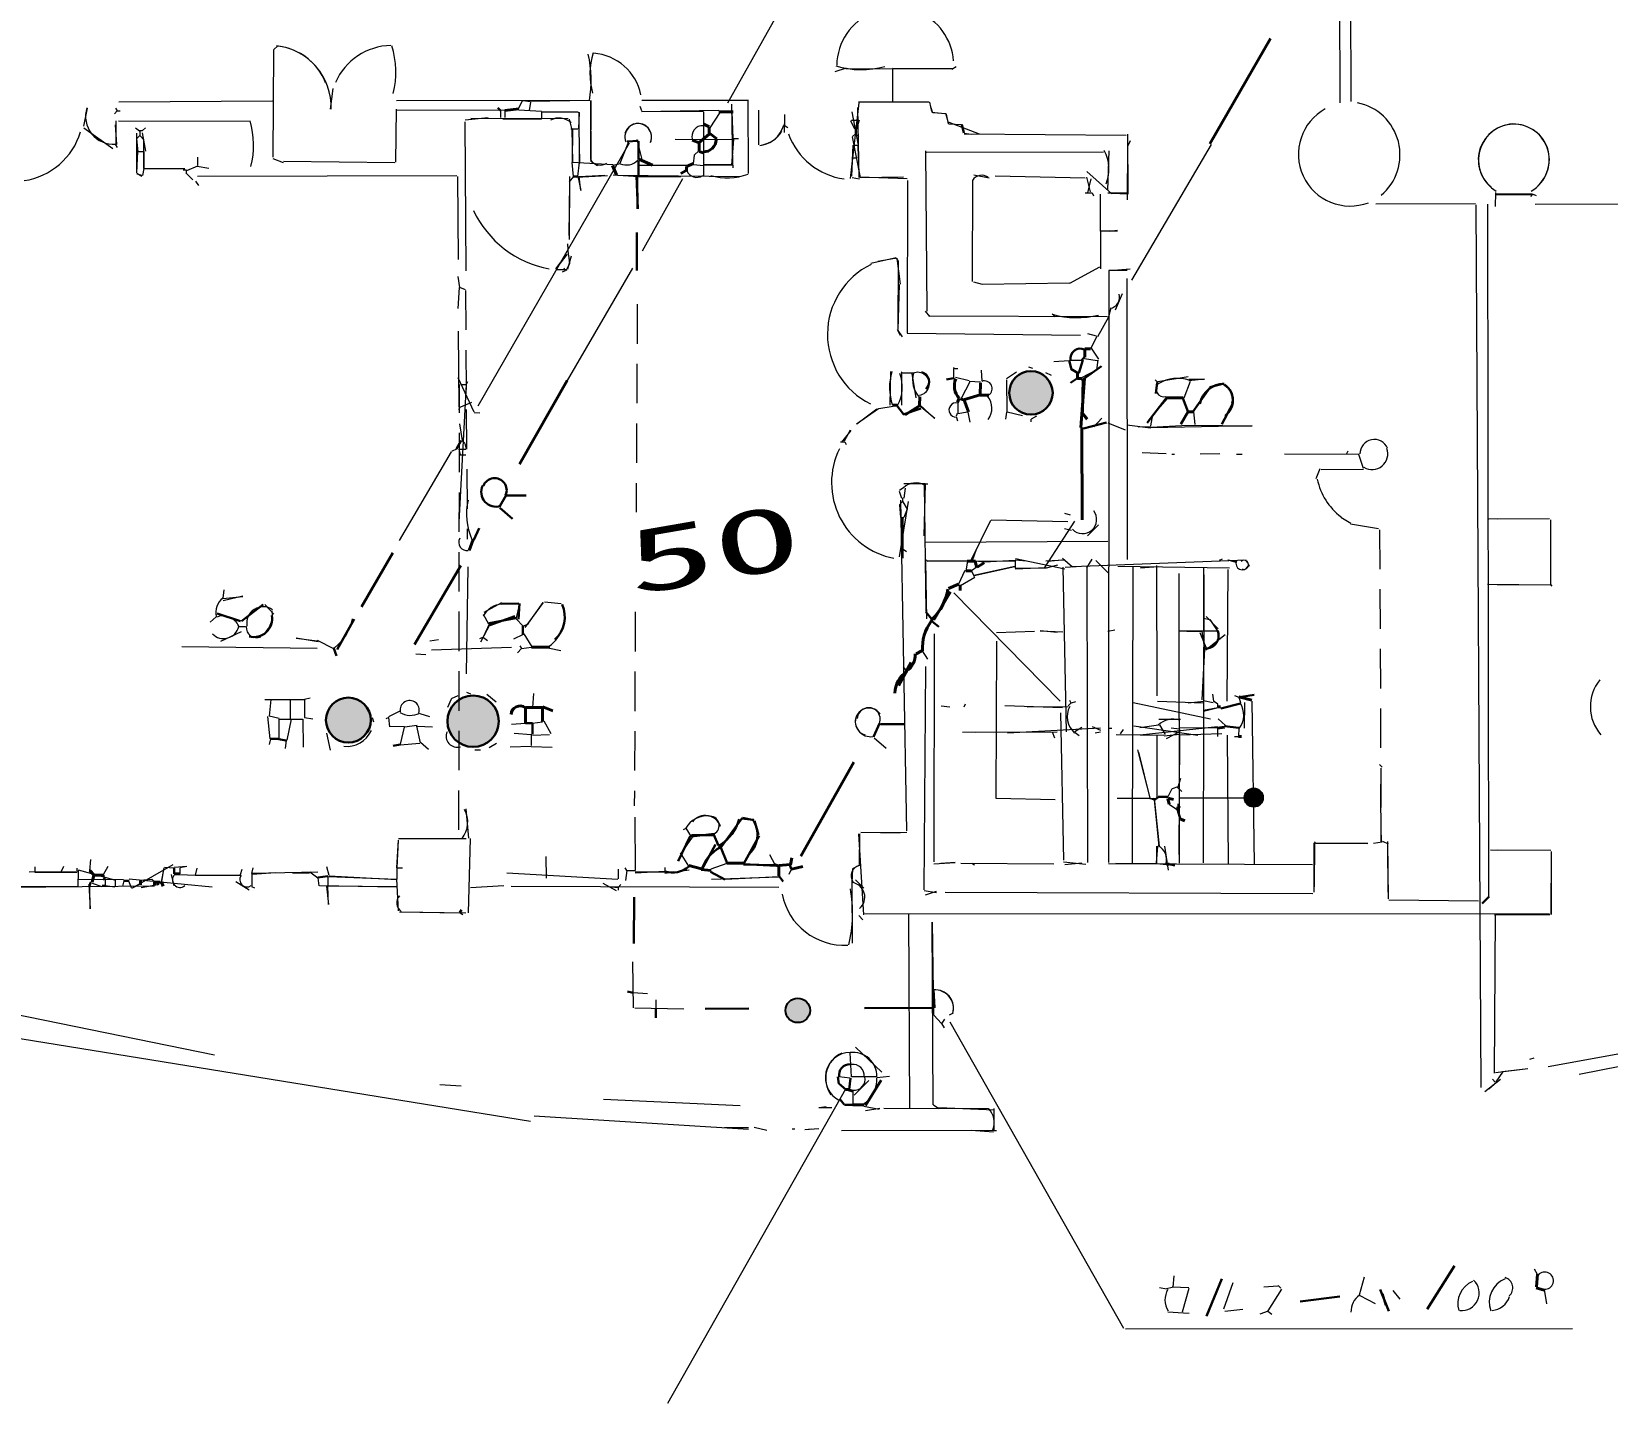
# Model space of a CAD drawing. Header units: millimetres. Extents: x -22015 to 140060, y -26591 to 87788.
# Drawn here: x 39176 to 58120, y -1173 to 15323 of the extents above; entities that cross this region are included whole.
import ezdxf

# ---------------------------------------------------------------- set-up
doc = ezdxf.new("R2010")
doc.units = ezdxf.units.MM
doc.linetypes.add('DASHED', pattern=[716.562987, 474.532405, -242.030582])
for name, color, linetype, lineweight in [('A_DASHED', 8, 'DASHED', 15), ('A_MED', 9, 'CONTINUOUS', 20), ('A_THIN', 8, 'CONTINUOUS', 15), ('CHECK', 2, 'CONTINUOUS', 35), ('P_DASHED', 200, 'DASHED', 25), ('P_NOMARK', 6, 'CONTINUOUS', 35), ('P_R', 5, 'CONTINUOUS', 40), ('P_SIZE', 140, 'CONTINUOUS', 13), ('SYM', 4, 'CONTINUOUS', 25), ('TEXT_SHAPE', 7, 'CONTINUOUS', 30)]:
    doc.layers.add(name, color=color, linetype=linetype, lineweight=lineweight)
doc.styles.add('JP', font='msgothic.ttc')

msp = doc.modelspace()

# ---------------------------------------------------------------- hatches: boundary and pattern name
at = {"layer": 'SYM'}
h = msp.add_hatch(color=7, dxfattribs=at)
h.dxf.hatch_style = 1
edge = h.paths.add_edge_path()
edge.add_arc((53868, 6112), 111, 0, 360)
h = msp.add_hatch(color=7, dxfattribs=at)
h.dxf.hatch_style = 1
edge = h.paths.add_edge_path()
edge.add_arc((48387, 3553), 147, 0, 360)
at = {"layer": 'TEXT_SHAPE'}
h = msp.add_hatch(color=7, dxfattribs=at)
h.dxf.hatch_style = 1
edge = h.paths.add_edge_path()
edge.add_arc((51190, 10978), 261, 0, 360)
h = msp.add_hatch(color=7, dxfattribs=at)
h.dxf.hatch_style = 1
edge = h.paths.add_edge_path()
edge.add_arc((42985, 7044), 270, 0, 360)
h = msp.add_hatch(color=7, dxfattribs=at)
h.dxf.hatch_style = 1
edge = h.paths.add_edge_path()
edge.add_arc((44484, 7030), 309, 0, 360)

# ---------------------------------------------------------------- linework, layer by layer
at = {"layer": 'A_DASHED', "lineweight": 15}
for p, q in [((44392, 12210), (44414, 9219)), ((44314, 5724), (44321, 11079)), ((55381, 9333), (55398, 5582))]:
    msp.add_line(p, q, dxfattribs=at)
at = {"layer": 'A_MED', "lineweight": 20}
for p, q in [((42136, 15151), (42085, 15101)), ((49525, 14863), (49524, 14479)), ((42797, 14637), (42765, 14388)), ((39846, 14403), (39803, 14185)), ((42075, 14485), (40224, 14474)), ((45086, 14495), (45171, 14480)), ((45899, 14492), (45897, 13783)), ((45897, 14492), (45898, 13766)), ((46490, 14425), (46510, 14375)), ((47605, 13717), (47595, 14450)), ((47786, 14490), (47789, 13616)), ((49021, 13555), (49125, 14465)), ((44865, 14377), (43565, 14373)), ((44401, 12447), (44387, 14237)), ((45627, 14273), (44458, 14278)), ((45034, 14381), (45306, 14365)), ((45306, 14357), (45305, 14272)), ((45640, 14270), (45668, 14156)), ((46508, 14366), (47254, 14360)), ((47440, 14372), (46509, 14359)), ((47254, 14358), (47252, 13581)), ((47451, 14351), (47331, 14166)), ((47596, 14358), (47605, 14038)), ((49997, 14352), (50151, 14339)), ((50201, 14212), (50354, 14207)), ((40507, 14105), (40545, 13883)), ((46454, 14023), (46514, 13785)), ((47609, 14020), (46914, 14023)), ((47613, 14029), (47590, 13718)), ((52352, 14087), (52353, 13367)), ((47141, 13835), (47131, 13734)), ((47198, 13889), (47142, 13837)), ((49065, 13955), (49099, 13955)), ((53355, 13964), (52397, 12334)), ((46252, 13734), (46168, 13714)), ((47252, 13723), (47603, 13724)), ((47252, 13720), (47608, 13720)), ((40444, 13614), (40508, 13596)), ((45645, 13512), (45634, 12870)), ((45691, 13581), (45639, 13515)), ((45642, 13580), (45640, 12824)), ((46168, 13602), (46472, 13582)), ((46472, 13581), (46980, 13581)), ((49704, 11696), (49710, 13533)), ((51857, 13572), (51902, 13394)), ((52031, 12471), (52024, 13366)), ((52113, 13383), (52346, 13383)), ((56776, 13364), (57225, 13365)), ((52027, 12927), (52230, 12927)), ((49620, 12285), (49582, 12600)), ((45616, 12457), (45478, 12459)), ((46400, 12477), (45613, 11128)), ((50500, 12315), (50602, 12284)), ((51656, 12296), (52017, 12495)), ((52127, 12450), (52126, 11998)), ((52352, 8975), (52348, 12353)), ((49606, 12283), (49590, 11742)), ((50602, 12284), (51652, 12300)), ((52285, 12169), (52202, 11973)), ((49920, 11960), (49971, 11898)), ((52150, 11997), (52123, 11893)), ((49582, 11741), (49641, 11654)), ((49702, 11697), (51786, 11673)), ((51980, 11656), (51907, 11507)), ((51667, 11373), (51802, 11373)), ((51834, 11392), (51987, 11366)), ((51914, 11515), (52002, 11382)), ((51992, 11373), (51979, 11254)), ((49502, 11236), (49492, 10832)), ((49631, 11233), (49647, 11216)), ((49633, 11219), (49632, 10830)), ((49650, 11219), (49769, 11219)), ((49756, 11213), (49805, 10920)), ((50592, 11253), (50600, 11118)), ((51650, 11365), (51464, 11352)), ((51974, 11250), (51798, 11161)), ((50281, 11168), (50448, 11127)), ((50457, 11113), (50350, 10912)), ((50446, 11121), (50582, 11110)), ((53081, 11171), (52715, 11110)), ((53104, 11115), (53026, 10916)), ((49848, 10830), (50033, 10673)), ((49856, 10834), (50031, 10671)), ((50310, 10865), (50310, 10730)), ((52826, 10911), (52656, 10713)), ((50289, 10695), (50305, 10644)), ((50302, 10732), (50290, 10697)), ((50433, 10748), (50457, 10628)), ((50894, 10748), (50882, 10663)), ((52651, 10715), (52626, 10581)), ((53145, 10750), (53159, 10598)), ((52631, 10562), (53850, 10587)), ((53003, 10583), (52631, 10562)), ((53003, 10585), (53494, 10591)), ((43598, 9202), (44225, 10269)), ((44292, 10307), (44224, 10272)), ((53662, 10243), (53730, 10243)), ((55128, 10241), (55185, 10075)), ((54661, 10064), (54616, 9944)), ((55187, 10057), (54678, 10053)), ((49646, 9716), (49646, 9665)), ((52003, 9393), (51868, 9258)), ((55031, 9404), (55367, 9346)), ((57433, 9453), (57436, 8669)), ((50533, 9095), (50483, 8959)), ((49929, 8970), (49946, 8953)), ((50427, 8956), (50406, 8838)), ((50999, 8962), (50626, 8943)), ((50394, 8843), (50314, 8672)), ((50995, 8891), (50505, 8781)), ((50995, 8887), (50506, 8777)), ((50999, 8863), (51371, 8877)), ((50999, 8870), (51371, 8873)), ((56677, 8677), (57436, 8669)), ((57433, 8673), (57450, 8656)), ((53295, 8290), (53442, 8142)), ((42610, 7906), (40984, 7925)), ((44944, 7916), (43983, 7884)), ((49882, 7877), (49948, 7775)), ((53385, 7274), (53435, 7238)), ((53439, 7190), (53265, 7147)), ((53435, 7190), (53265, 7161)), ((49306, 6832), (49449, 6706)), ((52427, 6977), (53194, 6861)), ((52721, 6983), (52500, 6952)), ((52702, 6864), (52704, 6120)), ((52702, 6860), (52702, 6104)), ((52975, 6932), (52975, 6881)), ((53483, 6880), (52980, 6861)), ((53563, 5315), (53551, 6863)), ((52987, 6341), (52956, 6239)), ((52618, 6105), (52667, 6085)), ((52669, 6104), (52729, 5530)), ((52670, 6087), (52725, 5530)), ((52955, 6242), (52887, 6219)), ((52952, 6235), (53003, 6184)), ((53854, 6105), (52973, 6104)), ((46428, 5878), (46431, 5236)), ((46428, 5878), (46431, 5236)), ((52851, 6032), (52952, 5964)), ((52956, 6036), (52956, 6003)), ((47043, 5742), (47010, 5724)), ((47042, 5743), (47107, 5640)), ((43585, 5600), (43565, 5268)), ((43585, 5600), (43566, 5267)), ((44449, 5621), (44425, 4726)), ((47118, 5637), (46988, 5454)), ((49179, 4704), (49121, 5678)), ((54595, 4974), (54594, 5565)), ((55474, 5584), (55485, 4896)), ((39884, 5366), (39872, 5230)), ((46972, 5448), (47073, 5286)), ((47534, 5319), (47341, 5250)), ((48046, 5426), (48112, 5308)), ((52699, 5319), (52818, 5307)), ((56715, 5484), (57438, 5481)), ((57443, 5466), (57441, 4706)), ((39147, 5221), (39730, 5224)), ((39215, 5216), (39723, 5216)), ((40282, 5122), (39740, 5126)), ((40045, 5180), (40044, 5146)), ((40484, 5121), (40620, 5133)), ((40623, 5132), (40657, 5099)), ((40762, 5248), (40734, 5079)), ((40768, 5266), (40736, 5096)), ((40853, 5187), (40886, 5050)), ((40959, 5187), (41145, 5178)), ((41146, 5181), (41684, 5181)), ((41146, 5181), (41688, 5181)), ((41704, 5249), (41686, 5182)), ((41836, 5267), (41820, 5199)), ((42722, 5283), (42752, 5181)), ((42738, 5165), (42738, 5047)), ((43568, 5267), (43568, 5132)), ((46228, 5253), (46228, 5135)), ((46310, 5269), (46328, 5235)), ((46330, 5236), (46431, 5236)), ((47082, 5238), (46790, 5199)), ((47515, 5133), (48159, 5162)), ((48311, 5255), (48278, 5187)), ((49129, 5298), (49046, 5256)), ((49080, 5122), (49179, 5023)), ((40027, 5061), (40061, 5061)), ((41634, 5105), (41794, 5002)), ((41822, 5044), (41855, 5027)), ((49908, 4997), (50056, 4973)), ((43601, 4739), (44329, 4727)), ((44328, 4726), (44362, 4708)), ((56771, 4701), (56759, 2797)), ((56763, 4702), (57428, 4707)), ((46414, 3586), (46405, 4139)), ((50023, 3804), (50034, 3585)), ((46410, 3770), (46580, 3757)), ((46681, 3682), (46681, 3581)), ((46427, 3585), (47019, 3571)), ((50018, 3588), (49831, 3575)), ((49033, 2756), (49017, 3043)), ((49081, 3110), (49397, 2809)), ((49338, 2756), (49033, 2756)), ((49240, 2709), (49065, 2535)), ((48959, 2607), (46820, -1173)), ((49049, 2587), (49049, 2418)), ((49201, 2349), (49372, 2379)), ((50743, 2374), (50742, 2115)), ((50742, 2110), (50776, 2110))]:
    msp.add_line(p, q, dxfattribs=at)
at = {"layer": 'A_MED', "lineweight": 15}
msp.add_line((44405, 7599), (44425, 8886), dxfattribs=at)
at = {"layer": 'A_MED', "lineweight": 20}
for centre, radius, start, end in [((40821, 13954), 1025, 345.6097, 16.6521), ((45517, 14063), 220, 47.7917, 117.7548), ((46469, 14057), 160, 335.6912, 202.548), ((46466, 14052), 164, 337.5797, 162.1712), ((55027, 13847), 622, 118.7241, 290.7388), ((56994, 13782), 427, 312.739, 230.1511), ((47242, 14064), 127, 85.2551, 199.2822), ((46325, 13910), 192, 247.6573, 315.7335), ((50167, 11045), 677, 163.7089, 198.625), ((49180, 11050), 464, 331.3469, 20.4627), ((50069, 11133), 302, 163.9553, 222.877), ((49828, 11087), 139, 278.8966, 114.3147), ((50632, 11031), 91.7, 301.9288, 110.9262), ((52786, 11025), 92.6, 131.5596, 286.3999), ((52952, 10716), 437, 71.2844, 121.3081), ((50290, 10772), 86, 78.0796, 271.6304), ((50496, 10793), 224, 322.4235, 40.0296), ((55290, 10247), 190, 238.9438, 19.3521), ((55374, 10093), 758, 191.5845, 232.8973), ((49264, 7031), 187, 169.6053, 285.3427), ((49242, 7025), 164, 35.5365, 254.6272), ((49240, 7055), 138, 337.5636, 176.9862), ((47305, 5584), 311, 88.2864, 148.5984), ((47275, 5704), 193, 18.0381, 142.9124), ((47330, 5777), 112, 296.8132, 97.7113), ((40961, 5123), 90.9, 133.1378, 310.1692), ((41766, 5125), 87.1, 144.2303, 305.8163), ((50037, 3578), 222, 344.2929, 94.5846), ((50038, 3580), 221, 343.9168, 72.4978), ((49022, 2745), 304, 91.0937, 244.1517), ((49058, 2736), 336, 114.9547, 215.6693), ((49053, 2764), 284, 358.3935, 97.4994), ((49048, 2766), 139, 355.8998, 95.9377), ((49064, 2724), 132, 264.0932, 12.841), ((48992, 2722), 347, 302.2793, 2.8628)]:
    msp.add_arc(centre, radius, start, end, dxfattribs=at)
at = {"layer": 'A_THIN', "lineweight": 15}
for p, q in [((48796, 16700), (47541, 14461)), ((55028, 16731), (55033, 14480)), ((54897, 16528), (54902, 14467)), ((42081, 13813), (42091, 15097)), ((48967, 14881), (48834, 14840)), ((48966, 14879), (50237, 14875)), ((49525, 14867), (49524, 14580)), ((50254, 14874), (49525, 14878)), ((50289, 14900), (50238, 14866)), ((40187, 14401), (40205, 14368)), ((45886, 14492), (43565, 14488)), ((45079, 14495), (45026, 14395)), ((45174, 14474), (45157, 14373)), ((45882, 14495), (45170, 14483)), ((47796, 14494), (46513, 14495)), ((49126, 13566), (49109, 14411)), ((49118, 14479), (49965, 14479)), ((49970, 14475), (49994, 14360)), ((49988, 14409), (50007, 14347)), ((40207, 14369), (40173, 14335)), ((40189, 14250), (40188, 13963)), ((40207, 14369), (40240, 14369)), ((40220, 14248), (41799, 14244)), ((43557, 13752), (43562, 14389)), ((44666, 14286), (44388, 14258)), ((44814, 14373), (44814, 14289)), ((44840, 14272), (45305, 14272)), ((44865, 14373), (44865, 14289)), ((44865, 14275), (45305, 14271)), ((45306, 14360), (45746, 14355)), ((45306, 14357), (45746, 14356)), ((45761, 14351), (45753, 14154)), ((45764, 13749), (45761, 14352)), ((49022, 14254), (49070, 14152)), ((49032, 14259), (49117, 14259)), ((49115, 13956), (49039, 14357)), ((49124, 14257), (49092, 14155)), ((50015, 14349), (50168, 14336)), ((50162, 14342), (50199, 14214)), ((50172, 14328), (50196, 14214)), ((50572, 14089), (50207, 14229)), ((39804, 14165), (40155, 13916)), ((40180, 14200), (40197, 13964)), ((40425, 14164), (40474, 14129)), ((40439, 14031), (40453, 13878)), ((40474, 14068), (40440, 14034)), ((40443, 13626), (40442, 14100)), ((40477, 14132), (40511, 14132)), ((40477, 14132), (40477, 14099)), ((40477, 14099), (40477, 14065)), ((40481, 14069), (40531, 14018)), ((40545, 14166), (40511, 14132)), ((45661, 14154), (45745, 14154)), ((45671, 14154), (45680, 13749)), ((45678, 14154), (45677, 13749)), ((45755, 14155), (45764, 13749)), ((47609, 14038), (47676, 14038)), ((49142, 13568), (49043, 14055)), ((49080, 14093), (49046, 14059)), ((49085, 14093), (49119, 14059)), ((50358, 14205), (50384, 14107)), ((50386, 14102), (50471, 14088)), ((50386, 14093), (52335, 14076)), ((40186, 13962), (40204, 13929)), ((40449, 13879), (40440, 13626)), ((40459, 13879), (40527, 13879)), ((40526, 13676), (40527, 14014)), ((40527, 13879), (40526, 13676)), ((44545, 10821), (46365, 13986)), ((46353, 13997), (46247, 13735)), ((49047, 13955), (49031, 13584)), ((49109, 13955), (49112, 13803)), ((49944, 11962), (49928, 13888)), ((49933, 13874), (52063, 13878)), ((52125, 13890), (52109, 13417)), ((52349, 13299), (52355, 13941)), ((52384, 14009), (52350, 13942)), ((40515, 13591), (40530, 13676)), ((40526, 13678), (41001, 13674)), ((40531, 13676), (41018, 13677)), ((41001, 13660), (41035, 13660)), ((41035, 13660), (41035, 13626)), ((41173, 13704), (41038, 13650)), ((41169, 13706), (41306, 13679)), ((41171, 13812), (41170, 13711)), ((42079, 13797), (42201, 13749)), ((42204, 13763), (43542, 13750)), ((45673, 13749), (45686, 13579)), ((46168, 13720), (45677, 13750)), ((45761, 13749), (45739, 13581)), ((45901, 13764), (45980, 13713)), ((46473, 13716), (47049, 13716)), ((46642, 13718), (47049, 13713)), ((47133, 13725), (47252, 13713)), ((47608, 13717), (47608, 13683)), ((49048, 13803), (49099, 13803)), ((40444, 13621), (40504, 13584)), ((41031, 13623), (41115, 13538)), ((41149, 13522), (41185, 13473)), ((41170, 13584), (44287, 13593)), ((44310, 12582), (44301, 13579)), ((45729, 13571), (46099, 13593)), ((45745, 13583), (45780, 13412)), ((45756, 13579), (45777, 13411)), ((46066, 13592), (45761, 13576)), ((47692, 13576), (46218, 13592)), ((47000, 13553), (46517, 12681)), ((49039, 13568), (49129, 13553)), ((49132, 13574), (49703, 13555)), ((49657, 13570), (49132, 13562)), ((50486, 13534), (50485, 12318)), ((50504, 13601), (50689, 13562)), ((50758, 13588), (51842, 13564)), ((52163, 13372), (51862, 13639)), ((51909, 13552), (51868, 13385)), ((51842, 13383), (51876, 13383)), ((51876, 13383), (51927, 13383)), ((51924, 13382), (51942, 13348)), ((52164, 13380), (52350, 13370)), ((56772, 13388), (56771, 13219)), ((56771, 13376), (57212, 13371)), ((57215, 13370), (57197, 13336)), ((57213, 13373), (57262, 13353)), ((63920, 13262), (57250, 13243)), ((56534, 13251), (55335, 13248)), ((56601, 2628), (56541, 13240)), ((56679, 13248), (56691, 4925)), ((52230, 12931), (52128, 12917)), ((45619, 12770), (45628, 12634)), ((45606, 12646), (45476, 12468)), ((45611, 12643), (45529, 12539)), ((45643, 12531), (45597, 12444)), ((45663, 12622), (45617, 12465)), ((45629, 12635), (45643, 12533)), ((49568, 12604), (49264, 12534)), ((49351, 12561), (49554, 12599)), ((49555, 12607), (49589, 12573)), ((49594, 12570), (49589, 11742)), ((44299, 12379), (44320, 12245)), ((45589, 12446), (45556, 12429)), ((45573, 12483), (45591, 12450)), ((52125, 12437), (52122, 5330)), ((52127, 12454), (52347, 12454)), ((52382, 12467), (52132, 12446)), ((44317, 12244), (44300, 11992)), ((44320, 12251), (44389, 12220)), ((52109, 11894), (49974, 11902)), ((51445, 11927), (51479, 11893)), ((52121, 11890), (51989, 11651)), ((44317, 10809), (44309, 11720)), ((49582, 11741), (49616, 11674)), ((51870, 11691), (51973, 11663)), ((50257, 11284), (50274, 11267)), ((50260, 11270), (50260, 11152)), ((50277, 11270), (50311, 11270)), ((51017, 11228), (50896, 11147)), ((51159, 11291), (51210, 11275)), ((51364, 11225), (51431, 11191)), ((44498, 10748), (44306, 11160)), ((44400, 11079), (44314, 9424)), ((44331, 11079), (44398, 11079)), ((44418, 11111), (44400, 11078)), ((50895, 11135), (50901, 10747)), ((52682, 11137), (52716, 11104)), ((53275, 11142), (53089, 11125)), ((53275, 11138), (53089, 11138)), ((44328, 10809), (44310, 10776)), ((44464, 10862), (44331, 10806)), ((49533, 10816), (49361, 10785)), ((44499, 10741), (44566, 10737)), ((49359, 10788), (49094, 10604)), ((49338, 10781), (49096, 10602)), ((50428, 10746), (50310, 10726)), ((50904, 10751), (51087, 10707)), ((51190, 10663), (51190, 10629)), ((51258, 10698), (51191, 10662)), ((52043, 10675), (51945, 10571)), ((52115, 10619), (52323, 10533)), ((44320, 10607), (44353, 10404)), ((49023, 10524), (48913, 10386)), ((49018, 10528), (48944, 10396)), ((52344, 10595), (52626, 10557)), ((52630, 10572), (52477, 10566)), ((53494, 10583), (53850, 10583)), ((44311, 10302), (44396, 10302)), ((44312, 10302), (44330, 10235)), ((44328, 10234), (44396, 10234)), ((44350, 10407), (44384, 10374)), ((44383, 10370), (44399, 10303)), ((48902, 10390), (48953, 10391)), ((48951, 10389), (48968, 10356)), ((52815, 10247), (52527, 10259)), ((52883, 10242), (52917, 10242)), ((53459, 10244), (53222, 10240)), ((54238, 10247), (55136, 10241)), ((54999, 10279), (54981, 10246)), ((49917, 9885), (49663, 9884)), ((49919, 9885), (49903, 9260)), ((49929, 8348), (49910, 9880)), ((49917, 9885), (49951, 9885)), ((49605, 9798), (49634, 9711)), ((49712, 9674), (49606, 9007)), ((49660, 9839), (49608, 9806)), ((49643, 9668), (49609, 9634)), ((49699, 5712), (49624, 9690)), ((49649, 9667), (49700, 9582)), ((49678, 9832), (49661, 9713)), ((49608, 9631), (49622, 9478)), ((49628, 9479), (49662, 9479)), ((49700, 9579), (49663, 9479)), ((51593, 9531), (51661, 9513)), ((54914, 9484), (55033, 9412)), ((50475, 8974), (50707, 9448)), ((51635, 9429), (50712, 9447)), ((51358, 8880), (51717, 9436)), ((51593, 9347), (51677, 9327)), ((56692, 9465), (57421, 9467)), ((56794, 9465), (57421, 9467)), ((57433, 9453), (57436, 8676)), ((49643, 9106), (49692, 9070)), ((52113, 9191), (49921, 9180)), ((49921, 8955), (49935, 8262)), ((49942, 8953), (50999, 8957)), ((50423, 8956), (49949, 8956)), ((50525, 8960), (50627, 8946)), ((50999, 8957), (50999, 8872)), ((51000, 8969), (51135, 8958)), ((51596, 8860), (51005, 8982)), ((51596, 8965), (51368, 8955)), ((51507, 8905), (51372, 8870)), ((51559, 8968), (51389, 8952)), ((51691, 8882), (51567, 8985)), ((53777, 8968), (51694, 8888)), ((51922, 8980), (51858, 8876)), ((51970, 8963), (52123, 8812)), ((53488, 8979), (53454, 8961)), ((53556, 8972), (53654, 8941)), ((53556, 8969), (53658, 8956)), ((53783, 8957), (53813, 8895)), ((50514, 8758), (50344, 8657)), ((50542, 8887), (50474, 8837)), ((50474, 8838), (50506, 8770)), ((51572, 8881), (51615, 6901)), ((51796, 8890), (51600, 8879)), ((51874, 5330), (51866, 8873)), ((53575, 8872), (52235, 8891)), ((52415, 8895), (52405, 5327)), ((52506, 8873), (52717, 8890)), ((52707, 7337), (52704, 8901)), ((52974, 5322), (52972, 8806)), ((53268, 8790), (53261, 5327)), ((53267, 8114), (53269, 8874)), ((53550, 7273), (53560, 8854)), ((50264, 8575), (51540, 7273)), ((56792, 8673), (57436, 8670)), ((53268, 8270), (53336, 8254)), ((53341, 8254), (53429, 8121)), ((50027, 5341), (50030, 8082)), ((50773, 6102), (50778, 7994)), ((51234, 8111), (50776, 8095)), ((51301, 8122), (51505, 8101)), ((51301, 8119), (51572, 8106)), ((52200, 8125), (52115, 8110)), ((53419, 8114), (52970, 8114)), ((53063, 8114), (53250, 8114)), ((53219, 8098), (53300, 7902)), ((53244, 8113), (53275, 7894)), ((53526, 8070), (53291, 7884)), ((53275, 7895), (53245, 7287)), ((49653, 7686), (49689, 7637)), ((49908, 5003), (49928, 7689)), ((50111, 7215), (50213, 7202)), ((50399, 7234), (50381, 7201)), ((50875, 7220), (51570, 7195)), ((51146, 7204), (51638, 7209)), ((51672, 7251), (51638, 7217)), ((51652, 7284), (51670, 7250)), ((51724, 7264), (51673, 7248)), ((53349, 7055), (52418, 7252)), ((52709, 7270), (53264, 7251)), ((53266, 7269), (53078, 7246)), ((53263, 7279), (53379, 7254)), ((53372, 7355), (53386, 7270)), ((53433, 7236), (53433, 7202)), ((53638, 7339), (53687, 7319)), ((53688, 7321), (53722, 7321)), ((53689, 7321), (53707, 7254)), ((53755, 7257), (53754, 6945)), ((53843, 7270), (53872, 5315)), ((51584, 5359), (51547, 7133)), ((52986, 7050), (52726, 7050)), ((53440, 7058), (53530, 6981)), ((50769, 6897), (50366, 6894)), ((51504, 6897), (50519, 6894)), ((52027, 6946), (50909, 6887)), ((51443, 6901), (51474, 6832)), ((51802, 6954), (51719, 6901)), ((51720, 6895), (51769, 6859)), ((51925, 6965), (52024, 6921)), ((52024, 6899), (51961, 6886)), ((52128, 6948), (52162, 6948)), ((52213, 6871), (52789, 6863)), ((52297, 6931), (52264, 6880)), ((53431, 6962), (52501, 6862)), ((52734, 6989), (52802, 6871)), ((52976, 6870), (52790, 6850)), ((52975, 6904), (52815, 6818)), ((52874, 6952), (52976, 6938)), ((52970, 5428), (52979, 6864)), ((53433, 6949), (52980, 6948)), ((53433, 6949), (53432, 6881)), ((53432, 6881), (53432, 6848)), ((53636, 6848), (53686, 6848)), ((53687, 6949), (53686, 6848)), ((52469, 6688), (52622, 6092)), ((52483, 6657), (52618, 6104)), ((55379, 6512), (55413, 6478)), ((55392, 6275), (55396, 5582)), ((51482, 6085), (50771, 6103)), ((52617, 6103), (52227, 6100)), ((52405, 6103), (52666, 6104)), ((52885, 6218), (52837, 6121)), ((44398, 5977), (44428, 5625)), ((52956, 6003), (52989, 6003)), ((49617, 5683), (49143, 5692)), ((49697, 5692), (49143, 5687)), ((44349, 5618), (43586, 5616)), ((44399, 5617), (43586, 5616)), ((49130, 5678), (49123, 5306)), ((52712, 5530), (52695, 5327)), ((52700, 5529), (52699, 5322)), ((52843, 5241), (52798, 5529)), ((54598, 5565), (54593, 5041)), ((54595, 5579), (54612, 5562)), ((54608, 5567), (55241, 5562)), ((54614, 5566), (55241, 5563)), ((55412, 5576), (55309, 5562)), ((55414, 5589), (55483, 5558)), ((55477, 5549), (55480, 4975)), ((45357, 5404), (45363, 5144)), ((50024, 5316), (50278, 5331)), ((50278, 5331), (50108, 5321)), ((50345, 5325), (51463, 5315)), ((50479, 5323), (50513, 5305)), ((51579, 5339), (51851, 5312)), ((51800, 5325), (51597, 5305)), ((52123, 5321), (54576, 5307)), ((52699, 5315), (52209, 5321)), ((56800, 5484), (57438, 5481)), ((57444, 5466), (57439, 4706)), ((39215, 5280), (39215, 5229)), ((39561, 5285), (39530, 5216)), ((39723, 5264), (39723, 5230)), ((39739, 5044), (39740, 5230)), ((40177, 5120), (39743, 5241)), ((40093, 5282), (40039, 5183)), ((40061, 5129), (40061, 5095)), ((40180, 5129), (40180, 5045)), ((41348, 5036), (40350, 5130)), ((40876, 5303), (40388, 5023)), ((40892, 5264), (40774, 5272)), ((41044, 5283), (40892, 5270)), ((41044, 5285), (40959, 5267)), ((40960, 5265), (40959, 5197)), ((41164, 5265), (41144, 5181)), ((42619, 5214), (41823, 5198)), ((41823, 5198), (41823, 5046)), ((41828, 5191), (42111, 5210)), ((42315, 5209), (42518, 5209)), ((42520, 5218), (42619, 5148)), ((42616, 5148), (42629, 5052)), ((42743, 5165), (43564, 5130)), ((42754, 5170), (43568, 5128)), ((43586, 4749), (43567, 5132)), ((43568, 5267), (43636, 5267)), ((46223, 5128), (44890, 5202)), ((46333, 5236), (46317, 5117)), ((46431, 5218), (46787, 5219)), ((46433, 5208), (46787, 5226)), ((46787, 5270), (46787, 5220)), ((47349, 5132), (48155, 5159)), ((49043, 5256), (49036, 5087)), ((39739, 5045), (38909, 5038)), ((38914, 5034), (40654, 5053)), ((39864, 5073), (39881, 4773)), ((39873, 5044), (39879, 4774)), ((39904, 5082), (40021, 5043)), ((40060, 5057), (40179, 5041)), ((40061, 5095), (40061, 5061)), ((40285, 5111), (40269, 5049)), ((40343, 5110), (40375, 5030)), ((40384, 5025), (40489, 5081)), ((40495, 5031), (40693, 5066)), ((43568, 5036), (42636, 5051)), ((42724, 5046), (42746, 4827)), ((42735, 5047), (42743, 4827)), ((43564, 5039), (42738, 5049)), ((44855, 5052), (44453, 5027)), ((44940, 5046), (48159, 5035)), ((46042, 5084), (46203, 4997)), ((46108, 5042), (46227, 5030)), ((46261, 5067), (46227, 5033)), ((46227, 5033), (46227, 5000)), ((49038, 5087), (49042, 4360)), ((50051, 4983), (49919, 4939)), ((54579, 4954), (50157, 4973)), ((43618, 4737), (44397, 4727)), ((55493, 4883), (56569, 4870)), ((49119, 4694), (49170, 4644)), ((57424, 4709), (49191, 4716)), ((49735, 2368), (49720, 4711)), ((50001, 4615), (50017, 3500)), ((50016, 2419), (50004, 4615)), ((41376, 3017), (37410, 3822)), ((37396, 3484), (45174, 2220)), ((50021, 3498), (50115, 3395)), ((50152, 3450), (50120, 3398)), ((50254, 3519), (50205, 3498)), ((52305, -273), (50217, 3413)), ((61069, 3431), (57778, 2781)), ((50114, 3395), (50147, 3344)), ((59964, 3343), (57406, 2875)), ((57164, 2851), (56774, 2804)), ((57164, 2851), (56859, 2813)), ((57234, 2979), (57183, 2963)), ((44086, 2664), (44341, 2647)), ((48881, 2759), (49017, 2744)), ((49490, 2760), (49337, 2741)), ((56834, 2721), (56646, 2575)), ((56784, 2685), (56695, 2605)), ((56736, 2725), (56770, 2691)), ((56856, 2811), (56776, 2694)), ((46050, 2488), (47693, 2410)), ((45218, 2287), (47794, 2126)), ((48642, 2384), (48795, 2384)), ((48728, 2395), (48643, 2380)), ((49181, 2401), (49367, 2365)), ((50675, 2369), (49421, 2375)), ((50019, 2418), (50082, 2373)), ((50083, 2384), (50751, 2359)), ((47506, 2147), (47794, 2144)), ((47863, 2148), (48015, 2115)), ((48320, 2130), (48353, 2130)), ((48473, 2123), (48639, 2134)), ((48473, 2123), (48557, 2128)), ((50742, 2109), (48912, 2104)), ((50471, 2113), (50740, 2093)), ((52328, -274), (57698, -273))]:
    msp.add_line(p, q, dxfattribs=at)
for centre, radius, start, end in [((49558, 14904), 703, 112.7752, 178.9289), ((49585, 14927), 675, 3.6176, 68.7079), ((43509, 14414), 741, 91.05, 156.4434), ((42038, 14417), 740, 357.724, 83.538), ((42057, 14448), 704, 21.602, 83.2245), ((42514, 14833), 1042, 345.9448, 17.8526), ((44570, 14737), 1334, 349.4422, 13.565), ((46758, 14812), 869, 162.8553, 195.3478), ((45888, 14437), 626, 11.567, 85.8225), ((49151, 15942), 1077, 253.4999, 285.2934), ((40162, 14303), 336, 162.3563, 274.458), ((54990, 13842), 636, 309.8985, 78.7236), ((57003, 13778), 434, 97.7686, 239.3669), ((56982, 13763), 449, 21.6848, 94.8718), ((38967, 14355), 833, 278.3138, 343.2773), ((49061, 14378), 836, 200.0542, 262.0384), ((51659, 13671), 468, 337.6999, 28.422), ((56985, 13780), 434, 300.0726, 19.7134), ((46012, 13853), 137, 211.2405, 306.0033), ((47172, 13697), 128, 201.2294, 304.6119), ((47541, 14272), 708, 253.4994, 290.6362), ((50597, 13465), 130, 52.0244, 148.0661), ((45621, 13702), 1250, 205.0498, 259.8243), ((49680, 11682), 936, 116.0728, 243.2899), ((52124, 12125), 131, 278.2331, 17.2829), ((51741, 12989), 1106, 254.5581, 283.7047), ((49720, 9899), 927, 154.0311, 258.9193), ((55317, 10245), 173, 22.953, 180.2988), ((49806, 9675), 220, 62.0101, 132.0748), ((53730, 8927), 76.2, 155.5995, 335.027), ((53750, 8911), 54.5, 245.8007, 130.0553), ((51892, 7086), 266, 152.5421, 228.0029), ((53477, 7104), 270, 323.5222, 33.2461), ((52897, 6795), 260, 72.8444, 133.1207), ((44098, 5817), 322, 322.2265, 28.0459), ((52634, 5369), 186, 342.2173, 62.5239), ((49155, 5172), 127, 102.6062, 216.4989), ((43692, 4846), 126, 137.0483, 233.9933), ((48947, 5101), 764, 191.2849, 273.0326), ((47444, 4721), 1602, 346.2474, 10.5842), ((49016, 4916), 177, 309.6392, 82.0455), ((50517, 2206), 232, 338.0136, 45.7927)]:
    msp.add_arc(centre, radius, start, end, dxfattribs=at)
at = {"layer": 'CHECK', "lineweight": 30}
for p, q in [((46452, 12449), (46453, 12905)), ((42737, 5169), (42619, 5153)), ((47273, 3572), (47799, 3577))]:
    msp.add_line(p, q, dxfattribs=at)
msp.add_arc((53293, 8059), 153, 266.514, 23.8118, dxfattribs=at)
at = {"layer": 'P_DASHED', "lineweight": 20}
for p, q in [((46458, 12044), (46443, 9544)), ((46434, 8344), (46422, 6013))]:
    msp.add_line(p, q, dxfattribs=at)
at = {"layer": 'P_NOMARK', "lineweight": 30}
for p, q in [((51813, 11370), (51767, 11216)), ((51671, 11269), (51749, 11218)), ((52036, 11299), (51798, 11126)), ((51749, 11155), (51667, 11101)), ((52098, 10624), (51820, 10549))]:
    msp.add_line(p, q, dxfattribs=at)
at = {"layer": 'P_NOMARK', "lineweight": 40}
for p, q in [((51751, 11221), (51751, 11153)), ((45615, 11127), (45043, 10122)), ((51751, 11153), (51802, 11153)), ((51834, 11151), (51790, 10564)), ((51817, 11153), (51810, 10748)), ((51797, 10745), (51866, 10662)), ((51802, 10562), (51807, 9452)), ((44336, 8901), (43781, 7953)), ((49062, 6539), (48423, 5409)), ((48316, 5389), (48300, 5305)), ((48448, 5285), (48312, 5253))]:
    msp.add_line(p, q, dxfattribs=at)
at = {"layer": 'P_R', "lineweight": 40}
msp.add_line((54071, 15240), (53338, 13973), dxfattribs=at)
at = {"layer": 'SYM'}
for centre, radius in [((53868, 6112), 111), ((48387, 3553), 147)]:
    msp.add_circle(centre, radius, dxfattribs=at)
at = {"layer": 'SYM', "lineweight": 30}
msp.add_arc((51783, 11393), 118, 65.0091, 189.6892, dxfattribs=at)
at = {"layer": 'SYM', "lineweight": 15}
for centre, radius, start, end in [((45146, 9520), 741, 166.7342, 204.1446), ((44411, 9183), 99.7, 152.165, 278.9255)]:
    msp.add_arc(centre, radius, start, end, dxfattribs=at)
at = {"layer": 'SYM', "lineweight": 20}
msp.add_arc((51810, 9456), 170, 223.9113, 38.1298, dxfattribs=at)
at = {"layer": 'TEXT_SHAPE', "lineweight": 30}
for p, q in [((44781, 14407), (44814, 14373)), ((49083, 14157), (49083, 14090)), ((50358, 14205), (50384, 14107)), ((46338, 14002), (46467, 14010)), ((46472, 14003), (46473, 13783)), ((46473, 13766), (46472, 13598)), ((45693, 13580), (45744, 13580)), ((46449, 13588), (46464, 13193)), ((46458, 13581), (46460, 13192)), ((51648, 11372), (51672, 11271)), ((51832, 11410), (51802, 11373)), ((50259, 11155), (50174, 11141)), ((52708, 11104), (52692, 10969)), ((53135, 10752), (53341, 11038)), ((53340, 11048), (53508, 11092)), ((49576, 10826), (49658, 10723)), ((49676, 10713), (49855, 10826)), ((52816, 10915), (52585, 10619)), ((53016, 10916), (53080, 10746)), ((53617, 10849), (53483, 10604)), ((49652, 10720), (49867, 10790)), ((53078, 10754), (52992, 10603)), ((44342, 10405), (44285, 10307)), ((44883, 9747), (44804, 9618)), ((44886, 9745), (45123, 9745)), ((44807, 9598), (44956, 9462)), ((49640, 9479), (49646, 9107)), ((49645, 9479), (49644, 8989)), ((44558, 9350), (44494, 9213)), ((43521, 9055), (43144, 8405)), ((50629, 8935), (50545, 8882)), ((41702, 8234), (41960, 8435)), ((45034, 8447), (44831, 8443)), ((45029, 8257), (45042, 8444)), ((49926, 8345), (49996, 8262)), ((41409, 8327), (41688, 8234)), ((43053, 8256), (42849, 7894)), ((44998, 8269), (44678, 8209)), ((44986, 8295), (44687, 8184)), ((45084, 8174), (45084, 8073)), ((50000, 8233), (50083, 8164)), ((42808, 7917), (42842, 7815)), ((53707, 7242), (53472, 7184)), ((53872, 7349), (53721, 7322)), ((42048, 6820), (42150, 6820)), ((45115, 7009), (45200, 7009)), ((45200, 7009), (45199, 6874)), ((49370, 7002), (49302, 6850)), ((49380, 6996), (49668, 6996)), ((49384, 6996), (49553, 6996)), ((53518, 6970), (53687, 6952)), ((42149, 6814), (42234, 6800)), ((43607, 6752), (43522, 6734)), ((52720, 6119), (52671, 6083)), ((52719, 6121), (52837, 6121)), ((52952, 5968), (52988, 5850)), ((47462, 5513), (47715, 5861)), ((47706, 5862), (47858, 5843)), ((47723, 5867), (47858, 5839)), ((47865, 5831), (47915, 5663)), ((47094, 5650), (46950, 5346)), ((47381, 5678), (47110, 5644)), ((47381, 5659), (47110, 5659)), ((47396, 5550), (47229, 5240)), ((47373, 5673), (47433, 5535)), ((47462, 5513), (47538, 5324)), ((47921, 5652), (47739, 5320)), ((47735, 5312), (48133, 5290)), ((47736, 5308), (48108, 5300)), ((48291, 5304), (48307, 5254)), ((52853, 5313), (52921, 5297)), ((40892, 5265), (40892, 5197)), ((47337, 5220), (47510, 5127)), ((48160, 5171), (48210, 5103)), ((39888, 5096), (39871, 5045)), ((40281, 5112), (40349, 5112)), ((40685, 5095), (40697, 5059)), ((46419, 4915), (46418, 4358)), ((56699, 4922), (56614, 4838)), ((46341, 3779), (46409, 3763)), ((46681, 3581), (46680, 3463)), ((50018, 3585), (49188, 3581)), ((48869, 2754), (48882, 2670)), ((48884, 2669), (48965, 2604)), ((49020, 2738), (49004, 2603)), ((49389, 2716), (49201, 2411)), ((48895, 2484), (48945, 2421)), ((48947, 2420), (49049, 2417)), ((56279, 481), (55951, -40)), ((53484, 326), (53298, -121)), ((55389, 198), (55491, -61)), ((54903, 112), (54425, 55)), ((55415, 144), (55455, 11))]:
    msp.add_line(p, q, dxfattribs=at)
at = {"layer": 'TEXT_SHAPE', "lineweight": 40}
for p, q in [((45034, 14394), (44865, 14373)), ((47256, 14211), (47323, 14177)), ((47440, 14359), (47610, 14359)), ((47116, 14018), (47202, 13986)), ((47322, 14087), (47201, 13988)), ((47321, 14173), (47321, 14088)), ((47328, 14098), (47415, 14033)), ((47200, 13881), (47251, 13865)), ((47202, 13987), (47202, 13885)), ((46159, 13712), (46209, 13599)), ((46476, 13790), (46642, 13717)), ((47047, 13651), (46980, 13617)), ((47132, 13737), (47048, 13700)), ((47049, 13699), (47048, 13649)), ((51836, 11508), (51904, 11508)), ((51836, 11508), (51836, 11407)), ((50582, 11101), (50581, 10949)), ((49531, 10830), (49581, 10830)), ((49853, 10932), (49852, 10831)), ((50325, 10916), (50307, 10866)), ((50341, 10908), (50377, 10896)), ((50579, 10956), (50379, 10894)), ((50384, 10901), (50439, 10751)), ((50581, 10949), (50683, 10950)), ((52817, 10918), (53021, 10918)), ((53088, 10749), (53139, 10749)), ((44487, 9217), (44437, 9082)), ((50423, 8956), (50491, 8956)), ((50491, 8956), (50525, 8956)), ((50521, 8955), (50537, 8888)), ((50406, 8838), (50473, 8838)), ((50221, 8588), (50022, 8249)), ((50317, 8677), (50198, 8626)), ((50337, 8669), (50337, 8601)), ((49997, 8263), (49997, 8229)), ((45185, 7921), (45406, 7921)), ((49877, 7876), (49809, 7842)), ((49748, 7735), (49599, 7461)), ((45323, 7205), (45442, 7154)), ((53433, 7202), (53467, 7202)), ((53690, 7323), (53844, 7285)), ((45116, 7194), (45115, 7009)), ((45116, 7194), (45200, 7195)), ((45200, 7195), (45319, 7195)), ((45319, 7195), (45318, 7026)), ((53518, 6960), (53433, 6945)), ((53686, 6848), (53720, 6848)), ((52834, 6103), (52850, 6035)), ((52838, 6106), (52905, 6088)), ((52956, 6003), (52955, 5969)), ((52990, 5852), (53039, 5832)), ((47449, 5541), (47448, 5507)), ((47533, 5322), (47736, 5322)), ((48109, 5307), (48159, 5287)), ((48295, 5309), (48159, 5297)), ((52818, 5310), (52852, 5310)), ((39879, 5234), (39928, 5181)), ((39924, 5180), (39906, 5096)), ((39926, 5179), (40011, 5180)), ((40011, 5180), (40045, 5180)), ((40042, 5143), (40058, 5126)), ((40892, 5197), (40959, 5197)), ((47077, 5296), (47228, 5255)), ((47227, 5246), (47346, 5234)), ((48159, 5289), (48159, 5170)), ((40485, 5112), (40485, 5062)), ((40654, 5096), (40688, 5096)), ((40654, 5096), (40654, 5062)), ((40688, 5096), (40722, 5096)), ((40737, 5095), (40757, 5046)), ((44344, 4762), (44326, 4729)), ((48965, 2604), (48999, 2604)), ((48997, 2599), (49048, 2583)), ((49049, 2418), (49184, 2418)), ((57279, 382), (57267, 230)), ((57261, 219), (57358, 189))]:
    msp.add_line(p, q, dxfattribs=at)
at = {"layer": 'TEXT_SHAPE', "lineweight": 15}
for p, q in [((47916, 14376), (47915, 13959)), ((48227, 14326), (48226, 14190)), ((48235, 14189), (48268, 14171)), ((42358, 8031), (42610, 7997)), ((42611, 8004), (42808, 7906)), ((44067, 8008), (43965, 7994)), ((44609, 8040), (44560, 8020)), ((44608, 8037), (44658, 8001)), ((43796, 7840), (43915, 7833)), ((45067, 7904), (45016, 7853)), ((45047, 7936), (45065, 7903)), ((45186, 7916), (45067, 7900)), ((44219, 7297), (44177, 7196)), ((44301, 7334), (44222, 7299)), ((44405, 7381), (44455, 7361)), ((44648, 7354), (44763, 7265)), ((43273, 7076), (43289, 7025)), ((43469, 7074), (43480, 6961)), ((42724, 6888), (42768, 6684)), ((43489, 6969), (43658, 6967)), ((43810, 6978), (43658, 6959)), ((43810, 6972), (43996, 6962)), ((43844, 6761), (43607, 6743)), ((44504, 6687), (44572, 6687)), ((44764, 6763), (44679, 6712)), ((53022, -83), (53090, -85)), ((54038, -62), (54087, -98))]:
    msp.add_line(p, q, dxfattribs=at)
at = {"layer": 'TEXT_SHAPE', "lineweight": 20}
for p, q in [((47916, 14376), (47915, 13959)), ((48228, 14326), (48224, 14110)), ((41488, 8611), (41474, 8509)), ((41716, 8525), (41478, 8502)), ((41717, 8533), (41481, 8478)), ((41979, 8434), (42091, 8316)), ((44826, 8454), (44615, 8338)), ((45034, 8447), (44831, 8443)), ((45003, 8258), (45047, 8441)), ((45109, 8156), (45329, 8458)), ((45151, 8209), (45328, 8458)), ((45341, 8464), (45544, 8445)), ((45341, 8464), (45544, 8445)), ((41395, 8285), (41324, 8221)), ((41662, 8171), (41747, 8171)), ((44689, 8202), (44573, 7980)), ((44607, 8317), (44669, 8203)), ((44681, 8206), (44607, 8040)), ((45003, 8262), (45086, 8175)), ((45085, 8172), (45153, 8206)), ((41698, 8104), (41447, 7988)), ((42359, 8033), (42620, 7988)), ((45085, 8072), (44968, 8016)), ((45095, 8080), (45190, 7924)), ((45403, 7908), (45540, 7880)), ((41982, 7293), (42050, 7293)), ((42054, 7292), (42034, 7090)), ((42050, 7293), (42287, 7293)), ((42287, 7293), (42286, 7057)), ((42287, 7293), (42456, 7293)), ((42456, 7293), (42456, 7074)), ((42524, 7309), (42457, 7291)), ((45211, 7364), (45197, 7195)), ((42012, 7088), (42040, 6819)), ((42034, 7097), (42153, 7068)), ((42151, 7057), (42150, 6820)), ((42151, 7057), (42286, 7057)), ((42296, 7055), (42246, 6801)), ((42286, 7057), (42439, 7057)), ((42438, 7057), (42440, 6719)), ((42456, 7077), (42558, 7060)), ((43471, 7077), (43437, 7059)), ((43602, 7153), (43467, 7084)), ((43844, 7124), (43961, 7086)), ((44946, 6996), (45115, 7009)), ((45319, 7021), (45200, 7005)), ((45336, 7035), (45419, 6883)), ((43656, 6957), (43608, 6754)), ((43804, 6972), (43848, 6772)), ((44979, 6886), (45182, 6869)), ((45182, 6874), (45182, 6738)), ((45200, 6861), (45403, 6869)), ((42050, 6819), (42032, 6752)), ((42238, 6803), (42224, 6701)), ((43850, 6778), (43950, 6693)), ((45182, 6727), (44928, 6719)), ((45182, 6727), (45436, 6720)), ((57240, 448), (57274, 381)), ((52735, 220), (52820, 205)), ((52889, 221), (52821, 205)), ((52888, 228), (53086, 220)), ((52909, 360), (52894, 225)), ((53087, 209), (53009, -75)), ((53476, 306), (53309, -84)), ((53616, 277), (53506, -39)), ((53990, 229), (54159, 241)), ((54203, 203), (54038, -60)), ((54161, 247), (54195, 213)), ((55196, 345), (55133, 129)), ((57358, 196), (57388, 26)), ((55141, 126), (55328, 28)), ((55539, 184), (55622, 82)), ((52836, -72), (53023, -81)), ((53522, -63), (53736, -40)), ((54040, -63), (53940, -100))]:
    msp.add_line(p, q, dxfattribs=at)
at = {"layer": 'TEXT_SHAPE'}
for centre, radius in [((51190, 10978), 261), ((42985, 7044), 270), ((44484, 7030), 309)]:
    msp.add_circle(centre, radius, dxfattribs=at)
at = {"layer": 'TEXT_SHAPE', "lineweight": 40}
for centre, radius, start, end in [((47257, 14025), 148, 268.1695, 358.352), ((50489, 11061), 220, 156.7576, 221.9081), ((49545, 8725), 655, 314.4346, 350.7826), ((50405, 7920), 519, 142.8034, 184.923), ((49576, 7826), 224, 301.5098, 3.6244), ((49844, 7373), 289, 120.1132, 181.0812), ((45049, 7108), 107, 52.6778, 178.8325)]:
    msp.add_arc(centre, radius, start, end, dxfattribs=at)
at = {"layer": 'TEXT_SHAPE', "lineweight": 15}
for centre, radius, start, end in [((47895, 14288), 336, 276.0574, 344.0073), ((42967, 7050), 322, 263.1335, 335.9358), ((44293, 6851), 133, 156.3359, 287.7176)]:
    msp.add_arc(centre, radius, start, end, dxfattribs=at)
at = {"layer": 'TEXT_SHAPE', "lineweight": 20}
for centre, radius, start, end in [((47895, 14300), 348, 275.9452, 330.0217), ((41611, 8335), 221, 127.7631, 191.9126), ((41961, 8209), 198, 55.1625, 190.1366), ((41762, 8313), 311, 302.7593, 8.3684), ((44848, 8167), 273, 93.5536, 152.3658), ((45146, 8290), 437, 305.0842, 19.1822), ((41485, 8211), 187, 224.3757, 347.3386), ((41478, 8091), 206, 23.539, 113.5486), ((41883, 8161), 126, 175.843, 293.6926), ((42477, 8368), 568, 306.8493, 349.0496), ((58431, 7206), 517, 141.5697, 220.8033), ((43722, 7165), 115, 342.4549, 191.0237), ((43730, 7342), 241, 238.3627, 297.9035), ((57366, 304), 104, 266.7039, 139.2051), ((53048, 71), 247, 148.7943, 212.012), ((56613, 26), 292, 113.222, 196.3308), ((56366, 155), 212, 263.7959, 47.1701), ((56999, 47), 300, 111.6015, 200.481), ((56852, 217), 129, 312.1267, 73.2615), ((55274, -67), 238, 124.5195, 182.1716), ((56714, 187), 241, 274.4261, 341.9547)]:
    msp.add_arc(centre, radius, start, end, dxfattribs=at)
at = {"layer": 'TEXT_SHAPE', "lineweight": 30}
for centre, radius, start, end in [((49848, 11113), 117, 312.9612, 77.8152), ((53514, 10788), 300, 90.3916, 168.4803), ((53418, 10901), 198, 345.6616, 61.7262), ((53385, 10888), 231, 307.2139, 55.8307), ((44756, 9784), 174, 152.6663, 289.4174), ((44743, 9808), 145, 336.172, 158.4694), ((45222, 8281), 364, 312.3525, 24.609), ((41849, 8261), 219, 255.0728, 11.0571), ((47172, 5998), 533, 301.2163, 343.9838), ((47570, 5669), 332, 311.5035, 29.2329), ((47648, 5127), 431, 117.7097, 163.2105), ((46881, 5509), 299, 252.1003, 311.2482), ((49011, 2778), 128, 87.7251, 189.9174)]:
    msp.add_arc(centre, radius, start, end, dxfattribs=at)

# ---------------------------------------------------------------- texts
at = {"layer": 'P_SIZE', "style": 'JP', "width": 2}
msp.add_text('50', height=776.6, rotation=9.8389, dxfattribs=at).set_placement((46399, 8543))

doc.saveas('drawing.dxf')
